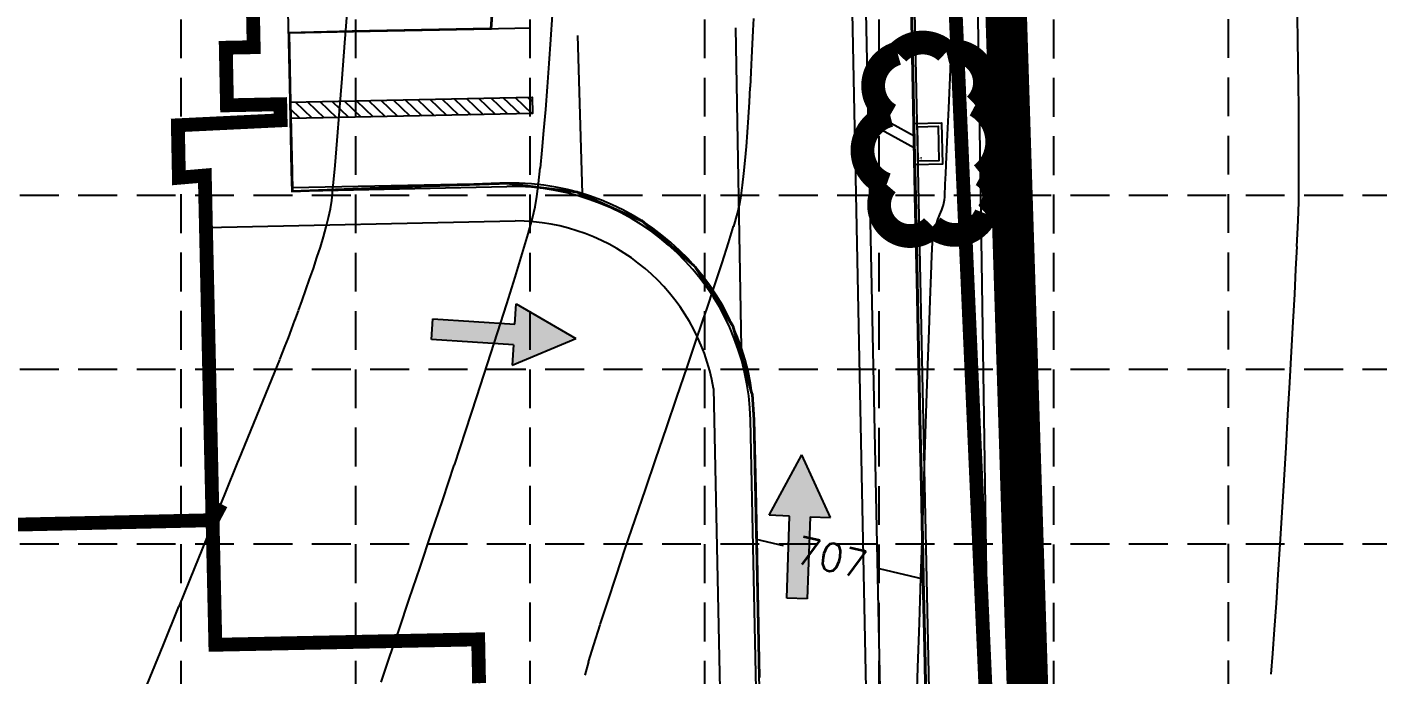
# Model space of a CAD drawing. Extents: x 5513 to 6525, y 3862 to 5479.
# Drawn here: x 6072.4 to 6267.5, y 4752.6 to 4846.2 of the extents above; entities that cross this region are included whole.
import ezdxf

# ---------------------------------------------------------------- set-up
doc = ezdxf.new("R2010")
doc.units = 0
doc.header["$LTSCALE"] = 50
doc.header["$MEASUREMENT"] = 0
for name, pattern in [('DASH', [0.375, 0.25, -0.125]), ('HIDDEN', [0.375, 0.25, -0.125]), ('HIDDEN2', [0.1875, 0.125, -0.0625])]:
    doc.linetypes.add(name, pattern=pattern)
for name, color, linetype in [('C-BLDG-N', 1, 'Continuous'), ('C-PKNG-BACK-N', 7, 'Continuous'), ('C-PKNG-FACE-N', 4, 'Continuous'), ('C-PKNG-STRP-N', 7, 'Continuous'), ('C-STRM-PIPE-N', 4, 'Continuous'), ('c-strm-strc-n', 4, 'Continuous'), ('C-TOPO-MINR-N', 7, 'Continuous'), ('C-WTRC-EDGE', 4, 'HIDDEN2'), ('C-WTRC-FLOW-N', 7, 'Continuous'), ('CONT-MJR', 6, 'Continuous'), ('CONT-MNR', 14, 'Continuous'), ('GRID', 254, 'HIDDEN'), ('INLET PROTECTION', 5, 'Continuous'), ('l-walk-n', 6, 'Continuous'), ('LIMITS OF DISTURBANCE', 1, 'DASH'), ('v-prop-line', 3, 'Continuous'), ('V-PROP-SUBD-N', 4, 'Continuous')]:
    doc.layers.add(name, color=color, linetype=linetype)
for name, color, linetype, plot in [('C-TOPO-TINN--SUB-FACE', 6, 'Continuous', False), ('C-TOPO-TINN-CURB', 5, 'Continuous', False), ('C-TOPO-TINN-PVMT', 4, 'Continuous', False), ('C-TOPO-TINN-SUBG', 3, 'Continuous', False)]:
    doc.layers.add(name, color=color, linetype=linetype, plot=plot)
doc.styles.add('L100', font='simplex', dxfattribs={"height": 5})
doc.styles.get("Standard").update_dxf_attribs({"font": 'ARIAL.TTF'})

# ---------------------------------------------------------------- blocks, each defined once
blk = doc.blocks.new('tf')
for p, q in [((0.0358, 0.1557), (-0.0842, 0.0957)), ((0.0358, 0.1157), (0.0358, 0.1557)), ((0.0358, 0.1157), (0.1958, 0.1157)), ((0.1958, 0.1157), (0.1958, 0.0757)), ((0.0358, 0.0357), (-0.0842, 0.0957)), ((0.0358, 0.0757), (0.0358, 0.0357)), ((0.1958, 0.0757), (0.0358, 0.0757))]:
    blk.add_line(p, q)
for points in [[(0.0358, 0.1557), (0.0358, 0.0357), (-0.0842, 0.0957), (0.0358, 0.0357)], [(0.1958, 0.0757), (0.1958, 0.1157), (0.0358, 0.0757), (0.0358, 0.1157)]]:
    blk.add_solid(points)

msp = doc.modelspace()

# ---------------------------------------------------------------- hatches: boundary and pattern name
at = {"layer": 'C-PKNG-STRP-N'}
h = msp.add_hatch(dxfattribs=at)
h.set_pattern_fill('ANSI31', scale=10, angle=271.187615, style=0)
h.paths.add_polyline_path([(6145.49, 4833.7), (6145.44, 4836.06), (6112.65, 4835.38), (6112.69, 4833.02)])
h.paths.add_polyline_path([(6112.65, 4835.38), (6110.45, 4835.34), (6110.5, 4832.97), (6112.69, 4833.02)])

# ---------------------------------------------------------------- linework, layer by layer
at = {"layer": 'C-BLDG-N', "color": 7}
msp.add_lwpolyline([(6104.3, 4885.27), (6105.17, 4843.28), (6101.14, 4843.2), (6101.31, 4834.87), (6109.01, 4835.03), (6109.06, 4832.7), (6094.2, 4832.39), (6094.36, 4824.39), (6098.23, 4824.47), (6098.79, 4797.47), (6099.29, 4797.48), (6099.94, 4765.82), (6099.44, 4765.81), (6099.63, 4756.82), (6137.62, 4757.6), (6137.75, 4751.27)], dxfattribs=at)
at = {"layer": 'C-PKNG-BACK-N', "color": 7}
for p, q in [((6203.86, 4699.05), (6196.33, 5062.01)), ((6110.72, 4822.47), (6141.77, 4823.12)), ((6178.86, 4698.54), (6176.98, 4789.34))]:
    msp.add_line(p, q, dxfattribs=at)
msp.add_arc((6142.49, 4788.62), 34.5, 1.1876, 91.1876, dxfattribs=at)
at = {"layer": 'C-PKNG-FACE-N', "color": 7}
for p, q in [((6203.36, 4699.04), (6195.83, 5062)), ((6110.72, 4822.47), (6110.09, 4852.5)), ((6110.71, 4822.97), (6141.76, 4823.62)), ((6179.36, 4698.55), (6177.48, 4789.35))]:
    msp.add_line(p, q, dxfattribs=at)
msp.add_arc((6142.49, 4788.62), 35, 1.1876, 91.1876, dxfattribs=at)
at = {"layer": 'C-PKNG-STRP-N', "color": 7}
msp.add_line((6110.24, 4845.34), (6145.24, 4846.06), dxfattribs=at)
msp.add_lwpolyline([(6110.45, 4835.34), (6145.44, 4836.06), (6145.49, 4833.7), (6110.5, 4832.97)], dxfattribs=at)
at = {"layer": 'C-STRM-PIPE-N', "color": 7}
for p, q in [((6194.71, 4701.83), (6187.5, 5055.43)), ((6196.71, 4701.87), (6189.5, 5055.47)), ((6200.63, 4830.41), (6194.01, 4834.06)), ((6200.67, 4828.68), (6194.05, 4832.33))]:
    msp.add_line(p, q, dxfattribs=at)
at = {"layer": 'c-strm-strc-n', "color": 7}
for points in [[(6200.6, 4832.26), (6204.6, 4832.34), (6204.72, 4826.34), (6200.72, 4826.26)], [(6201.11, 4831.77), (6204.11, 4831.83), (6204.21, 4826.83), (6201.21, 4826.77)]]:
    msp.add_lwpolyline(points, close=True, dxfattribs=at)
at = {"layer": 'C-TOPO-MINR-N', "color": 7}
for points, elevation in [([(6175.67, 4799.77), (6174.84, 4846.08)], 707), ([(6152.69, 4822.1), (6152.01, 4844.96)], 708), ([(6181.75, 4771.13), (6177.84, 4772.07)], 707), ([(6201.96, 4766.3), (6195.64, 4767.81)], 707)]:
    msp.add_lwpolyline(points, dxfattribs=dict(at, elevation=elevation))
at = {"layer": 'C-TOPO-TINN--SUB-FACE', "color": 7}
for points in [[(6139.73, 4850.75, 708.7), (6139.41, 4845.99, 708.7), (6129.41, 4845.78, 708.87), (6119.41, 4845.58, 709.04), (6110.19, 4845.38, 709.2), (6110.4, 4835.39, 709.2), (6110.61, 4825.39, 709.2), (6110.67, 4822.42, 709.2), (6120.66, 4822.79, 709.04), (6130.65, 4823.16, 708.88), (6140.65, 4823.52, 708.72), (6141.76, 4823.57, 708.7), (6151.68, 4822.31, 708.48), (6151.88, 4822.29, 708.48), (6161.02, 4818.22, 708.26), (6161.2, 4818.14, 708.25), (6168.78, 4811.61, 708.03), (6168.93, 4811.48, 708.03), (6174.29, 4803.04, 707.81), (6174.4, 4802.87, 707.8), (6177.1, 4793.24, 707.59), (6177.16, 4793.05, 707.58), (6177.43, 4789.35, 707.5), (6177.64, 4779.35, 707.5), (6177.79, 4772.07, 707.5), (6178, 4762.07, 707.89), (6178.2, 4752.07, 708.27)], [(6200.19, 4849.51, 706.75), (6200.4, 4839.51, 706.62), (6200.6, 4829.55, 706.5), (6200.81, 4819.55, 706.66), (6201.02, 4809.55, 706.82), (6201.22, 4799.55, 706.97), (6201.43, 4789.56, 707.13), (6201.64, 4779.56, 707.29), (6201.85, 4769.56, 707.45), (6201.91, 4766.3, 707.5), (6202.12, 4756.3, 707.89), (6202.33, 4746.3, 708.28)]]:
    msp.add_polyline3d(points, dxfattribs=at)
at = {"layer": 'C-TOPO-TINN-CURB', "color": 7}
for points in [[(6139.73, 4850.75, 708.7), (6139.41, 4845.99, 708.7), (6129.41, 4845.78, 708.87), (6119.41, 4845.58, 709.04), (6110.19, 4845.38, 709.2), (6110.4, 4835.39, 709.2), (6110.61, 4825.39, 709.2), (6110.67, 4822.42, 709.2), (6120.66, 4822.79, 709.04), (6130.65, 4823.16, 708.88), (6140.65, 4823.52, 708.72), (6141.76, 4823.57, 708.7), (6151.68, 4822.31, 708.48), (6151.88, 4822.29, 708.48), (6161.02, 4818.22, 708.26), (6161.2, 4818.14, 708.25), (6168.78, 4811.61, 708.03), (6168.93, 4811.48, 708.03), (6174.29, 4803.04, 707.81), (6174.4, 4802.87, 707.8), (6177.1, 4793.24, 707.59), (6177.16, 4793.05, 707.58), (6177.43, 4789.35, 707.5), (6177.64, 4779.35, 707.5), (6177.79, 4772.07, 707.5), (6178, 4762.07, 707.89), (6178.2, 4752.07, 708.27)], [(6200.29, 4849.51, 706.75), (6200.5, 4839.51, 706.62), (6200.7, 4829.55, 706.5), (6200.91, 4819.55, 706.66), (6201.12, 4809.55, 706.82), (6201.32, 4799.56, 706.97), (6201.53, 4789.56, 707.13), (6201.74, 4779.56, 707.29), (6201.95, 4769.56, 707.45), (6202.01, 4766.3, 707.5), (6202.22, 4756.3, 707.89), (6202.43, 4746.31, 708.28)]]:
    msp.add_polyline3d(points, dxfattribs=at)
at = {"layer": 'C-TOPO-TINN-PVMT', "color": 7}
for points in [[(6139.78, 4850.75, 708.2), (6139.45, 4845.94, 708.2), (6129.46, 4845.73, 708.37), (6119.46, 4845.53, 708.54), (6110.24, 4845.34, 708.7), (6110.45, 4835.34, 708.7), (6110.66, 4825.34, 708.7), (6110.72, 4822.47, 708.7), (6120.71, 4822.84, 708.54), (6130.7, 4823.21, 708.38), (6140.7, 4823.58, 708.22), (6141.76, 4823.62, 708.2), (6151.68, 4822.36, 707.98), (6151.9, 4822.34, 707.98), (6161.03, 4818.27, 707.76), (6161.23, 4818.18, 707.75), (6168.8, 4811.65, 707.53), (6168.97, 4811.51, 707.53), (6174.33, 4803.07, 707.31), (6174.45, 4802.89, 707.3), (6177.15, 4793.27, 707.09), (6177.21, 4793.06, 707.08), (6177.48, 4789.35, 707), (6177.69, 4779.35, 707), (6177.84, 4772.07, 707), (6178.05, 4762.07, 707.39), (6178.25, 4752.07, 707.77)], [(6200.24, 4849.51, 706.25), (6200.45, 4839.51, 706.12), (6200.65, 4829.55, 706), (6200.86, 4819.55, 706.16), (6201.07, 4809.55, 706.32), (6201.27, 4799.55, 706.47), (6201.48, 4789.56, 706.63), (6201.69, 4779.56, 706.79), (6201.9, 4769.56, 706.95), (6201.96, 4766.3, 707), (6202.17, 4756.3, 707.39), (6202.38, 4746.31, 707.78)]]:
    msp.add_polyline3d(points, dxfattribs=at)
at = {"layer": 'C-TOPO-TINN-SUBG', "color": 7, "elevation": 708.5}
msp.add_lwpolyline([(6104.3, 4885.27), (6105.17, 4843.28), (6101.14, 4843.2), (6101.31, 4834.87), (6109.01, 4835.03), (6109.06, 4832.7), (6094.2, 4832.39), (6094.36, 4824.39), (6098.23, 4824.47), (6098.79, 4797.47), (6099.29, 4797.48), (6099.94, 4765.82), (6099.44, 4765.81), (6099.63, 4756.82), (6137.62, 4757.6), (6137.75, 4751.27)], dxfattribs=at)
at = {"layer": 'C-TOPO-TINN-SUBG', "color": 7}
for points in [[(6139.83, 4850.75, 707.7), (6139.5, 4845.89, 707.7), (6129.5, 4845.68, 707.87), (6119.51, 4845.48, 708.04), (6110.29, 4845.29, 708.2), (6110.5, 4835.29, 708.2), (6110.71, 4825.29, 708.2), (6110.77, 4822.52, 708.2), (6120.76, 4822.89, 708.04), (6130.75, 4823.26, 707.88), (6140.75, 4823.63, 707.72), (6141.76, 4823.67, 707.7), (6151.69, 4822.41, 707.48), (6151.91, 4822.38, 707.48), (6161.05, 4818.32, 707.26), (6161.26, 4818.23, 707.25), (6168.83, 4811.7, 707.03), (6169, 4811.55, 707.03), (6174.37, 4803.11, 706.81), (6174.49, 4802.91, 706.8), (6177.19, 4793.29, 706.59), (6177.26, 4793.07, 706.58), (6177.53, 4789.35, 706.5), (6177.74, 4779.35, 706.5), (6177.89, 4772.07, 706.5), (6178.1, 4762.07, 706.89), (6178.3, 4752.08, 707.27)], [(6200.14, 4849.51, 705.75), (6200.35, 4839.51, 705.62), (6200.55, 4829.55, 705.5), (6200.76, 4819.55, 705.66), (6200.97, 4809.55, 705.82), (6201.17, 4799.55, 705.97), (6201.38, 4789.55, 706.13), (6201.59, 4779.56, 706.29), (6201.8, 4769.56, 706.45), (6201.86, 4766.3, 706.5), (6202.07, 4756.3, 706.89), (6202.28, 4746.3, 707.28)]]:
    msp.add_polyline3d(points, dxfattribs=at)
at = {"layer": 'C-WTRC-EDGE', "color": 7, "const_width": 2}
for points in [[(6211.45, 4739.29), (6194.63, 5120.25)], [(6137.75, 4751.27), (6137.62, 4757.6), (6099.63, 4756.82), (6098.1, 4824.71), (6094.36, 4824.39), (6094.21, 4831.98), (6109.06, 4832.7), (6109.01, 4835.03), (6101.31, 4834.87), (6101.14, 4843.2), (6105.17, 4843.28), (6104.3, 4885.27), (6099.97, 4885.18), (6099.8, 4893.18), (6104.13, 4893.27), (6103.33, 4932.26), (6078.26, 4931.74), (6078.26, 4932.08), (6073.41, 4931.98), (6073.42, 4931.38), (6063.59, 4931.18)], [(5991.28, 4772.41), (6099.22, 4774.84), (6100.47, 4777.19)]]:
    msp.add_lwpolyline(points, dxfattribs=at)
at = {"layer": 'CONT-MJR', "color": 42, "extrusion": (0.998857, -0.047793, 0), "elevation": 5938.72}
msp.add_lwpolyline([(5135.37, 705), (5137.11, 705)], dxfattribs=at)
at = {"layer": 'CONT-MJR', "color": 42, "extrusion": (0.998855, -0.047837, 0), "elevation": 5938.5}
msp.add_lwpolyline([(5133.73, 705), (5135.62, 705)], dxfattribs=at)
at = {"layer": 'CONT-MJR', "color": 42, "extrusion": (0.998803, -0.048921, 0), "elevation": 5932.92}
msp.add_lwpolyline([(5138.16, 705), (5140.18, 705)], dxfattribs=at)
at = {"layer": 'CONT-MJR', "color": 42, "extrusion": (0.998703, -0.050915, 0), "elevation": 5922.65}
msp.add_lwpolyline([(5147.9, 705), (5150, 705)], dxfattribs=at)
at = {"layer": 'CONT-MJR', "color": 42, "extrusion": (0.998552, -0.053789, 0), "elevation": 5907.82}
msp.add_lwpolyline([(5162.75, 705), (5164.92, 705)], dxfattribs=at)
at = {"layer": 'CONT-MJR', "color": 42, "extrusion": (0.99834, -0.057589, 0), "elevation": 5888.12}
msp.add_lwpolyline([(5183.01, 705), (5185.2, 705)], dxfattribs=at)
at = {"layer": 'CONT-MJR', "color": 42, "extrusion": (0.998049, -0.062437, 0), "elevation": 5862.88}
msp.add_lwpolyline([(5209.36, 705), (5211.55, 705)], dxfattribs=at)
at = {"layer": 'CONT-MJR', "color": 42, "extrusion": (0.997648, -0.068539, 0), "elevation": 5830.92}
msp.add_lwpolyline([(5242.95, 705), (5245.11, 705)], dxfattribs=at)
at = {"layer": 'CONT-MJR', "color": 42, "extrusion": (0.997091, -0.076215, 0), "elevation": 5790.4}
msp.add_lwpolyline([(5285.57, 705), (5287.67, 705)], dxfattribs=at)
at = {"layer": 'CONT-MJR', "color": 42, "extrusion": (0.996299, -0.085955, 0), "elevation": 5738.47}
msp.add_lwpolyline([(5339.9, 705), (5341.91, 705)], dxfattribs=at)
at = {"layer": 'CONT-MJR', "color": 42, "elevation": 705}
for points in [[(6176.03, 4825.02), (6176.22, 4826.89)], [(6175.83, 4823.3), (6176.03, 4825.02)], [(6175.62, 4821.77), (6175.83, 4823.3)], [(6173.81, 4814.96), (6174.55, 4817.36)], [(6169.24, 4801.16), (6170.57, 4805.11)], [(6158.89, 4770.73), (6160.31, 4774.93)], [(6157.56, 4766.76), (6158.89, 4770.73)], [(6156.34, 4763.06), (6157.56, 4766.76)], [(6153.59, 4754.34), (6154.33, 4756.79)]]:
    msp.add_lwpolyline(points, dxfattribs=at)
at = {"layer": 'CONT-MJR', "color": 42, "extrusion": (0.971158, -0.238437, 0), "elevation": 4847.91}
msp.add_lwpolyline([(6152.58, 705), (6153.86, 705)], dxfattribs=at)
at = {"layer": 'CONT-MJR', "color": 42, "extrusion": (0.985251, -0.171117, 0), "elevation": 5259.45}
msp.add_lwpolyline([(5806.06, 705), (5807.4, 705)], dxfattribs=at)
at = {"layer": 'CONT-MJR', "color": 42, "extrusion": (0.960439, -0.278491, 0), "elevation": 4588.69}
msp.add_lwpolyline([(6346.33, 705), (6348.26, 705)], dxfattribs=at)
at = {"layer": 'CONT-MJR', "color": 42, "extrusion": (0.95186, -0.306534, 0), "elevation": 4400.65}
msp.add_lwpolyline([(6472.61, 705), (6475.64, 705)], dxfattribs=at)
at = {"layer": 'CONT-MJR', "color": 42, "extrusion": (0.949835, -0.312751, 0), "elevation": 4358.24}
msp.add_lwpolyline([(6497.77, 705), (6501.25, 705)], dxfattribs=at)
at = {"layer": 'CONT-MJR', "color": 42, "extrusion": (0.948484, -0.316826, 0), "elevation": 4330.3}
msp.add_lwpolyline([(6512.56, 705), (6516.42, 705)], dxfattribs=at)
at = {"layer": 'CONT-MJR', "color": 42, "extrusion": (0.946965, -0.321338, 0), "elevation": 4299.25}
msp.add_lwpolyline([(6524.53, 705), (6528.94, 705)], dxfattribs=at)
at = {"layer": 'CONT-MJR', "color": 42, "extrusion": (0.946597, -0.32242, 0), "elevation": 4291.79}
msp.add_lwpolyline([(6524.85, 705), (6529.44, 705)], dxfattribs=at)
at = {"layer": 'CONT-MJR', "color": 42, "extrusion": (0.946425, -0.322924, 0), "elevation": 4288.32}
msp.add_lwpolyline([(6522.45, 705), (6527.14, 705)], dxfattribs=at)
at = {"layer": 'CONT-MJR', "color": 42, "extrusion": (0.94643, -0.32291, 0), "elevation": 4288.42}
msp.add_lwpolyline([(6517.65, 705), (6522.38, 705)], dxfattribs=at)
at = {"layer": 'CONT-MJR', "color": 42, "extrusion": (0.946607, -0.322389, 0), "elevation": 4292}
msp.add_lwpolyline([(6510.6, 705), (6515.29, 705)], dxfattribs=at)
at = {"layer": 'CONT-MJR', "color": 42, "extrusion": (0.946968, -0.321329, 0), "elevation": 4299.29}
msp.add_lwpolyline([(6501.19, 705), (6505.78, 705)], dxfattribs=at)
at = {"layer": 'CONT-MJR', "color": 42, "extrusion": (0.951208, -0.308549, 0), "elevation": 4386.32}
msp.add_lwpolyline([(6426.69, 705), (6430.2, 705)], dxfattribs=at)
at = {"layer": 'CONT-MJR', "color": 42, "extrusion": (0.953624, -0.301001, 0), "elevation": 4437.12}
msp.add_lwpolyline([(6388.65, 705), (6391.72, 705)], dxfattribs=at)
at = {"layer": 'CONT-MJR', "color": 42, "extrusion": (0.963375, -0.268159, 0), "elevation": 4653.3}
msp.add_lwpolyline([(6228.36, 705), (6230.35, 705)], dxfattribs=at)
at = {"layer": 'CONT-MNR', "color": 42, "extrusion": (0.997298, -0.073465, 0), "elevation": 5745.96}
msp.add_lwpolyline([(5280.3, 707), (5285.79, 707)], dxfattribs=at)
at = {"layer": 'CONT-MNR', "color": 42, "extrusion": (0.997761, -0.066884, 0), "elevation": 5810.35}
msp.add_lwpolyline([(5244.78, 706), (5248.33, 706)], dxfattribs=at)
at = {"layer": 'CONT-MNR', "color": 42, "extrusion": (0.999037, -0.043881, 0), "elevation": 5987.54}
msp.add_lwpolyline([(5111.47, 704), (5116.78, 704)], dxfattribs=at)
at = {"layer": 'CONT-MNR', "color": 42}
for points, elevation in [([(6256.12, 4844.31), (6256.06, 4847.69)], 703), ([(6205.85, 4838.9), (6206.06, 4843.81)], 704), ([(6147.64, 4837.53), (6147.89, 4840.92)], 706), ([(6256.23, 4834.65), (6256.2, 4837.75)], 703), ([(6147.38, 4834.28), (6147.64, 4837.53)], 706), ([(6147.12, 4831.21), (6147.38, 4834.28)], 706), ([(6205.47, 4830.62), (6205.65, 4834.47)], 704), ([(6205.32, 4827.44), (6205.47, 4830.62)], 704), ([(6116.94, 4826.15), (6117.25, 4829.78)], 707), ([(6256.26, 4826.51), (6256.26, 4828.98)], 703), ([(6116.68, 4823.23), (6116.94, 4826.15)], 707), ([(6256.26, 4824.33), (6256.26, 4826.51)], 703), ([(6205.14, 4823.45), (6205.21, 4825.02)], 704), ([(6256.25, 4822.48), (6256.26, 4824.33)], 703), ([(6146.09, 4821.66), (6146.34, 4823.55)], 706), ([(6205.08, 4821.96), (6205.09, 4822.37)], 704), ([(6205.09, 4822.37), (6205.11, 4822.83)], 704), ([(6116.28, 4819.89), (6116.45, 4821.11)], 707), ([(6145.46, 4818.55), (6145.84, 4820.17)], 706), ([(6145.84, 4820.17), (6146.09, 4821.66)], 706), ([(6204.95, 4820.73), (6205.02, 4821.18)], 704), ([(6256.19, 4819.4), (6256.23, 4821.01)], 703), ([(6115.26, 4815.86), (6115.66, 4817.29)], 707), ([(6144, 4813.39), (6144.83, 4816.26)], 706), ([(6203.55, 4816.71), (6203.8, 4817.55)], 704), ([(6255.98, 4814.43), (6256.11, 4817.19)], 703), ([(6203.2, 4813.14), (6203.29, 4815.02)], 704), ([(6113.8, 4811.27), (6114.32, 4812.83)], 707), ([(6113.26, 4809.71), (6113.8, 4811.27)], 707), ([(6112.71, 4808.15), (6113.26, 4809.71)], 707), ([(6111.63, 4805.16), (6112.16, 4806.63)], 707), ([(6202.8, 4802.3), (6202.95, 4806.68)], 704), ([(6110.63, 4802.44), (6111.11, 4803.76)], 707), ([(6138.98, 4797.45), (6140.43, 4801.96)], 706), ([(6202.62, 4797.3), (6202.8, 4802.3)], 704), ([(6108.94, 4798.07), (6109.74, 4800.07)], 707), ([(6254.95, 4794.75), (6255.2, 4799.25)], 703), ([(6106.45, 4791.92), (6107.83, 4795.33)], 707), ([(6254.68, 4790.11), (6254.95, 4794.75)], 703), ([(6254.4, 4785.38), (6254.68, 4790.11)], 703), ([(6202.04, 4779.59), (6202.24, 4785.84)], 704), ([(6100.99, 4778.58), (6102.99, 4783.46)], 707), ([(6130.84, 4772.85), (6132.5, 4777.81)], 706), ([(6096.65, 4767.94), (6098.87, 4773.38)], 707), ([(6201.61, 4766.56), (6201.83, 4773.13)], 704), ([(6201.4, 4759.99), (6201.61, 4766.56)], 704), ([(6126.18, 4759.04), (6127.66, 4763.4)], 706), ([(6201.18, 4753.52), (6201.4, 4759.99)], 704), ([(6123.58, 4751.42), (6124.81, 4755.03)], 706)]:
    msp.add_lwpolyline(points, dxfattribs=dict(at, elevation=elevation))
at = {"layer": 'CONT-MNR', "color": 42, "extrusion": (0.997176, -0.075107, 0), "elevation": 5737.26}
msp.add_lwpolyline([(5284.58, 707), (5289.76, 707)], dxfattribs=at)
at = {"layer": 'CONT-MNR', "color": 42, "extrusion": (0.997551, -0.069948, 0), "elevation": 5794.22}
msp.add_lwpolyline([(5259.1, 706), (5262.6, 706)], dxfattribs=at)
at = {"layer": 'CONT-MNR', "color": 42, "extrusion": (0.999901, 0.014061, 0), "elevation": 6323.62}
msp.add_lwpolyline([(4752.54, 703), (4755.87, 703)], dxfattribs=at)
at = {"layer": 'CONT-MNR', "color": 42, "extrusion": (0.999936, 0.011279, 0), "elevation": 6310.37}
msp.add_lwpolyline([(4766.88, 703), (4770.11, 703)], dxfattribs=at)
at = {"layer": 'CONT-MNR', "color": 42, "extrusion": (0.99701, -0.077269, 0), "elevation": 5725.78}
msp.add_lwpolyline([(5292.26, 707), (5297.01, 707)], dxfattribs=at)
at = {"layer": 'CONT-MNR', "color": 42, "extrusion": (0.998981, -0.045135, 0), "elevation": 5981.12}
msp.add_lwpolyline([(5109.63, 704), (5114.06, 704)], dxfattribs=at)
at = {"layer": 'CONT-MNR', "color": 42, "extrusion": (0.996775, -0.080253, 0), "elevation": 5709.92}
msp.add_lwpolyline([(5305.12, 707), (5309.37, 707)], dxfattribs=at)
at = {"layer": 'CONT-MNR', "color": 42, "extrusion": (0.999981, 0.006144, 0), "elevation": 6285.82}
msp.add_lwpolyline([(4793.18, 703), (4796.11, 703)], dxfattribs=at)
at = {"layer": 'CONT-MNR', "color": 42, "extrusion": (0.995841, -0.091104, 0), "elevation": 5681.42}
msp.add_lwpolyline([(5368.29, 706), (5371.14, 706)], dxfattribs=at)
at = {"layer": 'CONT-MNR', "color": 42, "extrusion": (0.999993, 0.003609, 0), "elevation": 6273.65}
msp.add_lwpolyline([(4806.37, 703), (4809.1, 703)], dxfattribs=at)
at = {"layer": 'CONT-MNR', "color": 42, "extrusion": (0.994907, -0.100796, 0), "elevation": 5628.88}
msp.add_lwpolyline([(5420.77, 706), (5423.36, 706)], dxfattribs=at)
at = {"layer": 'CONT-MNR', "color": 42, "extrusion": (0.99891, -0.046683, 0), "elevation": 5973.2}
msp.add_lwpolyline([(5109.43, 704), (5111.86, 704)], dxfattribs=at)
at = {"layer": 'CONT-MNR', "color": 42, "extrusion": (0.993444, -0.114321, 0), "elevation": 5554.61}
msp.add_lwpolyline([(5494.58, 706), (5496.85, 706)], dxfattribs=at)
at = {"layer": 'CONT-MNR', "color": 42, "extrusion": (0.99445, -0.105215, 0), "elevation": 5575.25}
msp.add_lwpolyline([(5437.89, 707), (5440.03, 707)], dxfattribs=at)
at = {"layer": 'CONT-MNR', "color": 42, "extrusion": (0.998824, -0.048487, 0), "elevation": 5963.96}
msp.add_lwpolyline([(5118.02, 704), (5118.64, 704)], dxfattribs=at)
at = {"layer": 'CONT-MNR', "color": 42, "extrusion": (0.99994, -0.010927, 0), "elevation": 6203.18}
msp.add_lwpolyline([(4889.08, 703), (4890.56, 703)], dxfattribs=at)
at = {"layer": 'CONT-MNR', "color": 42, "extrusion": (0.938169, -0.346177, 0), "elevation": 4152.5}
msp.add_lwpolyline([(6669.64, 704), (6670.23, 704)], dxfattribs=at)
at = {"layer": 'CONT-MNR', "color": 42, "extrusion": (0.961806, -0.273733, 0), "elevation": 4648.37}
msp.add_lwpolyline([(6334.66, 704), (6335.1, 704)], dxfattribs=at)
at = {"layer": 'CONT-MNR', "color": 42, "extrusion": (0.995617, -0.093522, 0), "elevation": 5726.94}
msp.add_lwpolyline([(5380.36, 704), (5380.76, 704)], dxfattribs=at)
at = {"layer": 'CONT-MNR', "color": 42, "extrusion": (0.999114, -0.042093, 0), "elevation": 5996.61}
msp.add_lwpolyline([(5078.49, 704), (5078.88, 704)], dxfattribs=at)
at = {"layer": 'CONT-MNR', "color": 42, "extrusion": (0.969163, -0.246422, 0), "elevation": 4739.98}
msp.add_lwpolyline([(6175.77, 707), (6177.17, 707)], dxfattribs=at)
at = {"layer": 'CONT-MNR', "color": 42, "extrusion": (0.976869, -0.213837, 0), "elevation": 4944.13}
msp.add_lwpolyline([(6015.01, 707), (6016.29, 707)], dxfattribs=at)
at = {"layer": 'CONT-MNR', "color": 42, "extrusion": (0.964874, -0.262713, 0), "elevation": 4663.7}
msp.add_lwpolyline([(6261.41, 706), (6263.78, 706)], dxfattribs=at)
at = {"layer": 'CONT-MNR', "color": 42, "extrusion": (0.943449, -0.331518, 0), "elevation": 4255.86}
msp.add_lwpolyline([(6601.79, 704), (6602.64, 704)], dxfattribs=at)
at = {"layer": 'CONT-MNR', "color": 42, "extrusion": (0.933682, -0.358104, 0), "elevation": 4067.17}
msp.add_lwpolyline([(6720.52, 704), (6721.31, 704)], dxfattribs=at)
at = {"layer": 'CONT-MNR', "color": 42, "extrusion": (0.930852, -0.365396, 0), "elevation": 4014.47}
msp.add_lwpolyline([(6752.91, 704), (6753.62, 704)], dxfattribs=at)
at = {"layer": 'CONT-MNR', "color": 42, "extrusion": (0.999303, -0.037333, 0), "elevation": 6071.91}
msp.add_lwpolyline([(5047.39, 703), (5049.6, 703)], dxfattribs=at)
at = {"layer": 'CONT-MNR', "color": 42, "extrusion": (0.975932, -0.218076, 0), "elevation": 5003.83}
msp.add_lwpolyline([(6052.75, 704), (6053.63, 704)], dxfattribs=at)
at = {"layer": 'CONT-MNR', "color": 42, "extrusion": (0.952473, -0.304625, 0), "elevation": 4357.61}
msp.add_lwpolyline([(6446.66, 707), (6448.27, 707)], dxfattribs=at)
at = {"layer": 'CONT-MNR', "color": 42, "extrusion": (0.957081, -0.289821, 0), "elevation": 4457.06}
msp.add_lwpolyline([(6379.94, 707), (6381.5, 707)], dxfattribs=at)
at = {"layer": 'CONT-MNR', "color": 42, "extrusion": (0.997037, -0.076919, 0), "elevation": 5814.55}
msp.add_lwpolyline([(5277.91, 704), (5278.75, 704)], dxfattribs=at)
at = {"layer": 'CONT-MNR', "color": 42, "extrusion": (0.99886, -0.047727, 0), "elevation": 6019.08}
msp.add_lwpolyline([(5104.27, 703), (5107.52, 703)], dxfattribs=at)
at = {"layer": 'CONT-MNR', "color": 42, "extrusion": (0.956777, -0.290822, 0), "elevation": 4478.59}
msp.add_lwpolyline([(6388.61, 706), (6392.15, 706)], dxfattribs=at)
at = {"layer": 'CONT-MNR', "color": 42, "extrusion": (0.999162, -0.040939, 0), "elevation": 6000.96}
msp.add_lwpolyline([(5060.24, 704), (5063.05, 704)], dxfattribs=at)
at = {"layer": 'CONT-MNR', "color": 42, "extrusion": (0.999298, -0.037467, 0), "elevation": 6018.51}
msp.add_lwpolyline([(5035.71, 704), (5039.36, 704)], dxfattribs=at)
at = {"layer": 'CONT-MNR', "color": 42, "extrusion": (0.99872, -0.050574, 0), "elevation": 6004.51}
msp.add_lwpolyline([(5117.75, 703), (5121.41, 703)], dxfattribs=at)
at = {"layer": 'CONT-MNR', "color": 42, "extrusion": (0.9546, -0.29789, 0), "elevation": 4431.23}
msp.add_lwpolyline([(6417.54, 706), (6421.56, 706)], dxfattribs=at)
at = {"layer": 'CONT-MNR', "color": 42, "extrusion": (0.941064, -0.338227, 0), "elevation": 4126.2}
msp.add_lwpolyline([(6590.65, 707), (6592.27, 707)], dxfattribs=at)
at = {"layer": 'CONT-MNR', "color": 42, "extrusion": (0.998608, -0.052742, 0), "elevation": 5993.38}
msp.add_lwpolyline([(5126.77, 703), (5130.78, 703)], dxfattribs=at)
at = {"layer": 'CONT-MNR', "color": 42, "extrusion": (0.938906, -0.344173, 0), "elevation": 4084.44}
msp.add_lwpolyline([(6613.56, 707), (6615.05, 707)], dxfattribs=at)
at = {"layer": 'CONT-MNR', "color": 42, "extrusion": (0.953002, -0.302963, 0), "elevation": 4397.03}
msp.add_lwpolyline([(6436.6, 706), (6441.02, 706)], dxfattribs=at)
at = {"layer": 'CONT-MNR', "color": 42, "extrusion": (0.998514, -0.054499, 0), "elevation": 5984.35}
msp.add_lwpolyline([(5133.02, 703), (5137.3, 703)], dxfattribs=at)
at = {"layer": 'CONT-MNR', "color": 42, "extrusion": (0.933363, -0.358934, 0), "elevation": 3979.7}
msp.add_lwpolyline([(6673.2, 707), (6674.44, 707)], dxfattribs=at)
at = {"layer": 'CONT-MNR', "color": 42, "extrusion": (0.939437, -0.342721, 0), "elevation": 4094.66}
msp.add_lwpolyline([(6604.54, 707), (6605.83, 707)], dxfattribs=at)
at = {"layer": 'CONT-MNR', "color": 42, "extrusion": (0.927085, -0.374851, 0), "elevation": 3864.95}
msp.add_lwpolyline([(6735.2, 707), (6738.16, 707)], dxfattribs=at)
at = {"layer": 'CONT-MNR', "color": 42, "extrusion": (0.950802, -0.3098, 0), "elevation": 4350.7}
msp.add_lwpolyline([(6458.29, 706), (6463.28, 706)], dxfattribs=at)
at = {"layer": 'CONT-MNR', "color": 42, "extrusion": (0.999436, -0.033566, 0), "elevation": 6038.1}
msp.add_lwpolyline([(4997.28, 704), (5002.8, 704)], dxfattribs=at)
at = {"layer": 'CONT-MNR', "color": 42, "extrusion": (0.925842, -0.37791, 0), "elevation": 3842.69}
msp.add_lwpolyline([(6739.95, 707), (6744.25, 707)], dxfattribs=at)
at = {"layer": 'CONT-MNR', "color": 42, "extrusion": (0.950005, -0.312236, 0), "elevation": 4334.13}
msp.add_lwpolyline([(6464.26, 706), (6469.42, 706)], dxfattribs=at)
at = {"layer": 'CONT-MNR', "color": 42, "extrusion": (0.999453, -0.033069, 0), "elevation": 6040.58}
msp.add_lwpolyline([(4988.33, 704), (4994.27, 704)], dxfattribs=at)
at = {"layer": 'CONT-MNR', "color": 42, "extrusion": (0.92563, -0.378429, 0), "elevation": 3838.92}
msp.add_lwpolyline([(6737.26, 707), (6742.1, 707)], dxfattribs=at)
at = {"layer": 'CONT-MNR', "color": 42, "extrusion": (0.949336, -0.314263, 0), "elevation": 4320.33}
msp.add_lwpolyline([(6468.24, 706), (6473.49, 706)], dxfattribs=at)
at = {"layer": 'CONT-MNR', "color": 42, "extrusion": (0.998209, -0.059823, 0), "elevation": 5956.92}
msp.add_lwpolyline([(5146.22, 703), (5150.97, 703)], dxfattribs=at)
at = {"layer": 'CONT-MNR', "color": 42, "extrusion": (0.948762, -0.315991, 0), "elevation": 4308.54}
msp.add_lwpolyline([(6470.82, 706), (6476.09, 706)], dxfattribs=at)
at = {"layer": 'CONT-MNR', "color": 42, "extrusion": (0.999468, -0.032612, 0), "elevation": 6042.87}
msp.add_lwpolyline([(4972.84, 704), (4979.31, 704)], dxfattribs=at)
at = {"layer": 'CONT-MNR', "color": 42, "extrusion": (0.998133, -0.061074, 0), "elevation": 5950.47}
msp.add_lwpolyline([(5148.98, 703), (5153.68, 703)], dxfattribs=at)
at = {"layer": 'CONT-MNR', "color": 42, "extrusion": (0.925589, -0.37853, 0), "elevation": 3838.18}
msp.add_lwpolyline([(6726.79, 707), (6732.41, 707)], dxfattribs=at)
at = {"layer": 'CONT-MNR', "color": 42, "extrusion": (0.998051, -0.062403, 0), "elevation": 5943.61}
msp.add_lwpolyline([(5152.32, 703), (5156.9, 703)], dxfattribs=at)
at = {"layer": 'CONT-MNR', "color": 42, "extrusion": (0.947805, -0.318851, 0), "elevation": 4289.01}
msp.add_lwpolyline([(6473.47, 706), (6478.56, 706)], dxfattribs=at)
at = {"layer": 'CONT-MNR', "color": 42, "extrusion": (0.997958, -0.063878, 0), "elevation": 5935.99}
msp.add_lwpolyline([(5156.69, 703), (5161.09, 703)], dxfattribs=at)
at = {"layer": 'CONT-MNR', "color": 42, "extrusion": (0.925904, -0.377758, 0), "elevation": 3843.79}
msp.add_lwpolyline([(6711.68, 707), (6717.71, 707)], dxfattribs=at)
at = {"layer": 'CONT-MNR', "color": 42, "extrusion": (0.947386, -0.320094, 0), "elevation": 4280.52}
msp.add_lwpolyline([(6474.21, 706), (6479.09, 706)], dxfattribs=at)
at = {"layer": 'CONT-MNR', "color": 42, "extrusion": (0.997847, -0.065587, 0), "elevation": 5927.15}
msp.add_lwpolyline([(5162.7, 703), (5166.85, 703)], dxfattribs=at)
at = {"layer": 'CONT-MNR', "color": 42, "extrusion": (0.926186, -0.377067, 0), "elevation": 3848.79}
msp.add_lwpolyline([(6702.71, 707), (6708.81, 707)], dxfattribs=at)
at = {"layer": 'CONT-MNR', "color": 42, "extrusion": (0.997708, -0.067667, 0), "elevation": 5916.38}
msp.add_lwpolyline([(5171.21, 703), (5175.04, 703)], dxfattribs=at)
at = {"layer": 'CONT-MNR', "color": 42, "extrusion": (0.946587, -0.322447, 0), "elevation": 4264.42}
msp.add_lwpolyline([(6475.98, 706), (6480.22, 706)], dxfattribs=at)
at = {"layer": 'CONT-MNR', "color": 42, "extrusion": (0.997523, -0.070337, 0), "elevation": 5902.51}
msp.add_lwpolyline([(5183.58, 703), (5187.03, 703)], dxfattribs=at)
at = {"layer": 'CONT-MNR', "color": 42, "extrusion": (0.92656, -0.376146, 0), "elevation": 3855.45}
msp.add_lwpolyline([(6692.81, 707), (6698.88, 707)], dxfattribs=at)
at = {"layer": 'CONT-MNR', "color": 42, "extrusion": (0.997258, -0.074003, 0), "elevation": 5883.42}
msp.add_lwpolyline([(5202.24, 703), (5205.24, 703)], dxfattribs=at)
at = {"layer": 'CONT-MNR', "color": 42, "extrusion": (0.999446, -0.03327, 0), "elevation": 6039.6}
msp.add_lwpolyline([(4950.94, 704), (4957.2, 704)], dxfattribs=at)
at = {"layer": 'GRID', "color": 253, "linetype": 'HIDDEN', "ltscale": 0.45}
for p, q in [((6094.7, 3989.49), (6094.7, 5452.43)), ((6119.92, 3989.48), (6119.92, 5452.43)), ((6145.15, 3989.48), (6145.15, 5452.43)), ((6170.37, 3989.48), (6170.37, 5452.43)), ((6195.59, 3989.47), (6195.59, 5452.43)), ((6220.81, 3989.47), (6220.81, 5452.43)), ((6246.15, 3989.53), (6246.03, 5452.43)), ((5539.82, 4821.89), (6498.25, 4821.89)), ((5539.82, 4796.67), (6498.25, 4796.67)), ((5539.82, 4771.44), (6498.25, 4771.44))]:
    msp.add_line(p, q, dxfattribs=at)
at = {"layer": 'INLET PROTECTION', "color": 170, "ltscale": 100, "const_width": 3.44}
msp.add_lwpolyline([(6209.48, 4834.91, 0.520567), (6209.48, 4834.91, 0.765195), (6205.31, 4842.57, 0.417879), (6198.25, 4842.39, 0.6649), (6197.18, 4833.45, 0.744833), (6196.66, 4823.39, 0.975642), (6203.32, 4817.35, 0.520567), (6211.05, 4819.15, 0.520567), (6210.35, 4824.84, 0.540264), (6209.48, 4834.91)], format="xyb", close=True, dxfattribs=at)
at = {"layer": 'l-walk-n', "color": 7}
for p, q in [((6098.3, 4817.21), (6142.96, 4818.14)), ((6171.65, 4793.88), (6172.91, 4733.16))]:
    msp.add_line(p, q, dxfattribs=at)
msp.add_arc((6142.93, 4789.01), 29.13, 9.6145, 89.9427, dxfattribs=at)
at = {"layer": 'LIMITS OF DISTURBANCE', "const_width": 6}
msp.add_lwpolyline([(5572.94, 5127.47), (5544.79, 5069.15), (5566.76, 5054.06), (5603.83, 5054.74), (5603.83, 5018.38), (5855.58, 5025.04), (5860.92, 4528.11), (5834.73, 4513.84), (5868.47, 4470.16), (6224.01, 4479.15), (6251.13, 4517.26), (6223.92, 4532.51), (6207.07, 5065.3), (6308.13, 5070.35), (6318.95, 5080.45), (6280.74, 5136.71)], close=True, dxfattribs=at)
at = {"layer": 'v-prop-line', "color": 7}
msp.add_line((6205.86, 5120.47), (6215.17, 4485.66), dxfattribs=at)
at = {"layer": 'V-PROP-SUBD-N', "color": 7}
msp.add_line((6205.86, 5120.47, -7.22), (6215.17, 4485.66, -7.22), dxfattribs=at)

# ---------------------------------------------------------------- block references
at = {"layer": 'C-WTRC-FLOW-N', "color": 7, "zscale": 74.18440868402716}
for p, xscale, yscale, rotation in [((6145.95, 4808.61), 74.18440868327933, 74.18440868437301, 176.232948049977), ((6177.11, 4778.29), 74.18440868327866, 74.18440868437392, 268.0598960707913)]:
    msp.add_blockref('tf', p, dxfattribs=dict(at, xscale=xscale, yscale=yscale, rotation=rotation))

# ---------------------------------------------------------------- texts
at = {"layer": 'C-TOPO-MINR-N', "color": 7, "insert": (6188.7, 4769.47, 707), "char_height": 4, "attachment_point": 5, "rotation": 346.5507, "style": 'L100'}
msp.add_mtext('{707}', dxfattribs=at)
at = {"layer": 'defpoints', "color": 7}
msp.add_text("5'", height=0.5, rotation=271.1876, dxfattribs=at).set_placement((6201.25, 4827.44))

doc.saveas('drawing.dxf')
